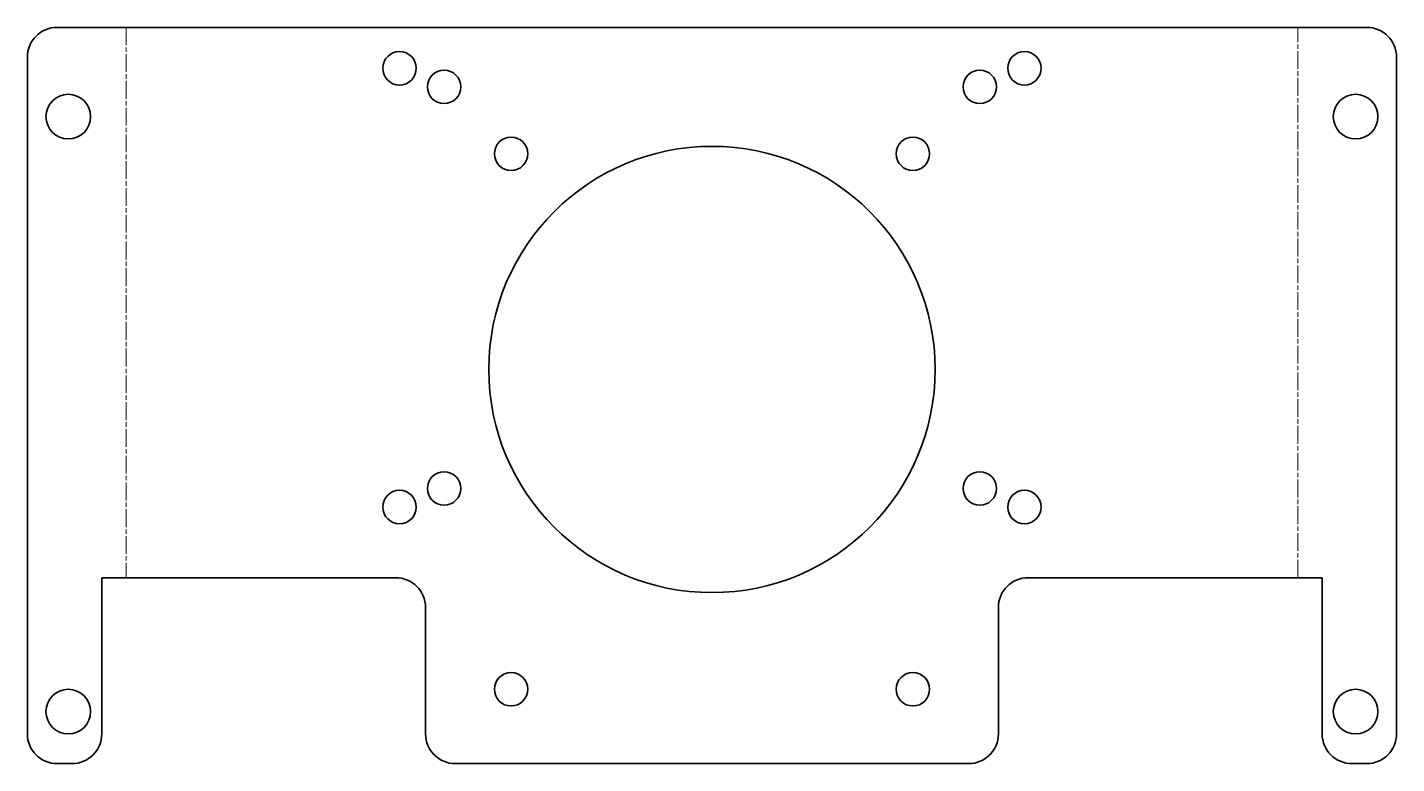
# Model space of a CAD drawing. Header units: inches. Extents: x 0 to 184, y 0 to 99.
import ezdxf

# ---------------------------------------------------------------- set-up
doc = ezdxf.new("R2010")
doc.units = ezdxf.units.IN
doc.header["$MEASUREMENT"] = 0
doc.linetypes.add('Chain', pattern=[13.68, 9.12, -1.14, 2.28, -1.14])
doc.layers.add('SIMUMAK Bend Centerline (ISO)', color=7, linetype='Chain', lineweight=9)
doc.layers.add('SIMUMAK Visible (ISO)', color=7, linetype='Continuous', lineweight=35)

# ---------------------------------------------------------------- blocks, each defined once
blk = doc.blocks.new('PC-SMT-05-SPRB01_Sheet_PC-SMT-05-SPRB01 (desplegada)')
at = {"layer": 'SIMUMAK Bend Centerline (ISO)', "ltscale": 0.263158}
for p, q in [((-78.76, 49.5), (-78.76, -24.5)), ((78.76, -24.5), (78.76, 49.5))]:
    blk.add_line(p, q, dxfattribs=at)
at = {"layer": 'SIMUMAK Visible (ISO)'}
for p, q in [((88.02, 49.5), (-88.02, 49.5)), ((-92.02, 45.5), (-92.02, -45.5)), ((92.02, -45.5), (92.02, 45.5)), ((-82.02, -24.5), (-42.5, -24.5)), ((-82.02, -45.5), (-82.02, -24.5)), ((42.5, -24.5), (82.02, -24.5)), ((82.02, -24.5), (82.02, -45.5)), ((-38.5, -28.5), (-38.5, -45.5)), ((38.5, -45.5), (38.5, -28.5)), ((-88.02, -49.5), (-86.02, -49.5)), ((-34.5, -49.5), (34.5, -49.5)), ((86.02, -49.5), (88.02, -49.5))]:
    blk.add_line(p, q, dxfattribs=at)
for centre, radius in [((-42, 44), 2.25), ((42, 44), 2.25), ((-36, 41.5), 2.25), ((36, 41.5), 2.25), ((-86.52, 37.5), 3), ((86.52, 37.5), 3), ((0, 3.5), 30), ((-27, 32.5), 2.25), ((27, 32.5), 2.25), ((-36, -12.5), 2.25), ((36, -12.5), 2.25), ((-42, -15), 2.25), ((42, -15), 2.25), ((-27, -39.5), 2.25), ((27, -39.5), 2.25), ((-86.52, -42.5), 3), ((86.52, -42.5), 3)]:
    blk.add_circle(centre, radius, dxfattribs=at)
at = {"layer": 'SIMUMAK Visible (ISO)', "extrusion": (0, 0, -1)}
for centre, start, end in [((88.02, 45.5), 360, 90), ((-88.02, 45.5), 90, 180), ((88.02, -45.5), 270, 0), ((86.02, -45.5), 180, 270), ((34.5, -45.5), 270, 0), ((-34.5, -45.5), 180, 270), ((-86.02, -45.5), 270, 360), ((-88.02, -45.5), 180, 270)]:
    blk.add_arc(centre, 4, start, end, dxfattribs=at)
at = {"layer": 'SIMUMAK Visible (ISO)'}
for centre, start, end in [((-42.5, -28.5), 0, 90), ((42.5, -28.5), 90, 180)]:
    blk.add_arc(centre, 4, start, end, dxfattribs=at)

msp = doc.modelspace()

# ---------------------------------------------------------------- block references
msp.add_blockref('PC-SMT-05-SPRB01_Sheet_PC-SMT-05-SPRB01 (desplegada)', (92.02, 49.5))

doc.saveas('drawing.dxf')
